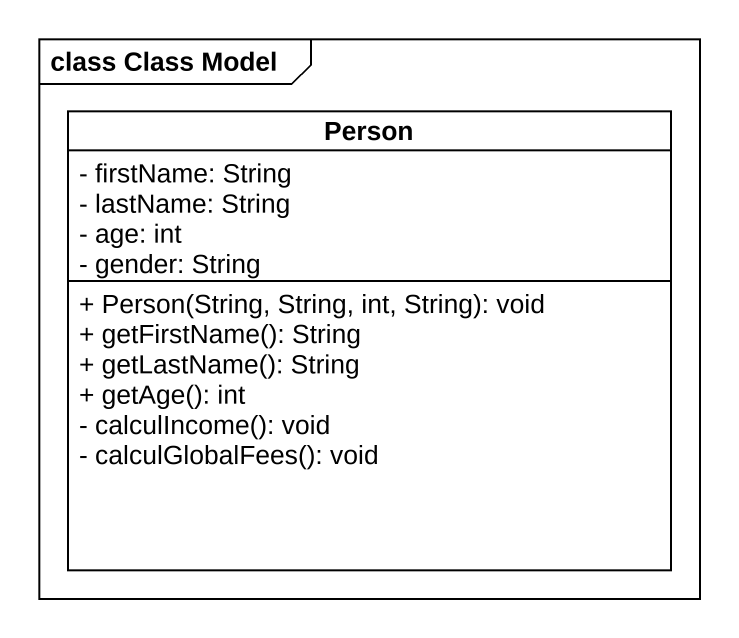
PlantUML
@startuml
mainframe class Class Model
hide circle
hide empty members
skinparam classAttributeIconSize 0
class "Person" as Person_ {
  - firstName: String
  - lastName: String
  - age: int
  - gender: String
  + Person(String, String, int, String): void
  + getFirstName(): String
  + getLastName(): String
  + getAge(): int
  - calculIncome(): void
  - calculGlobalFees(): void
}
@enduml
